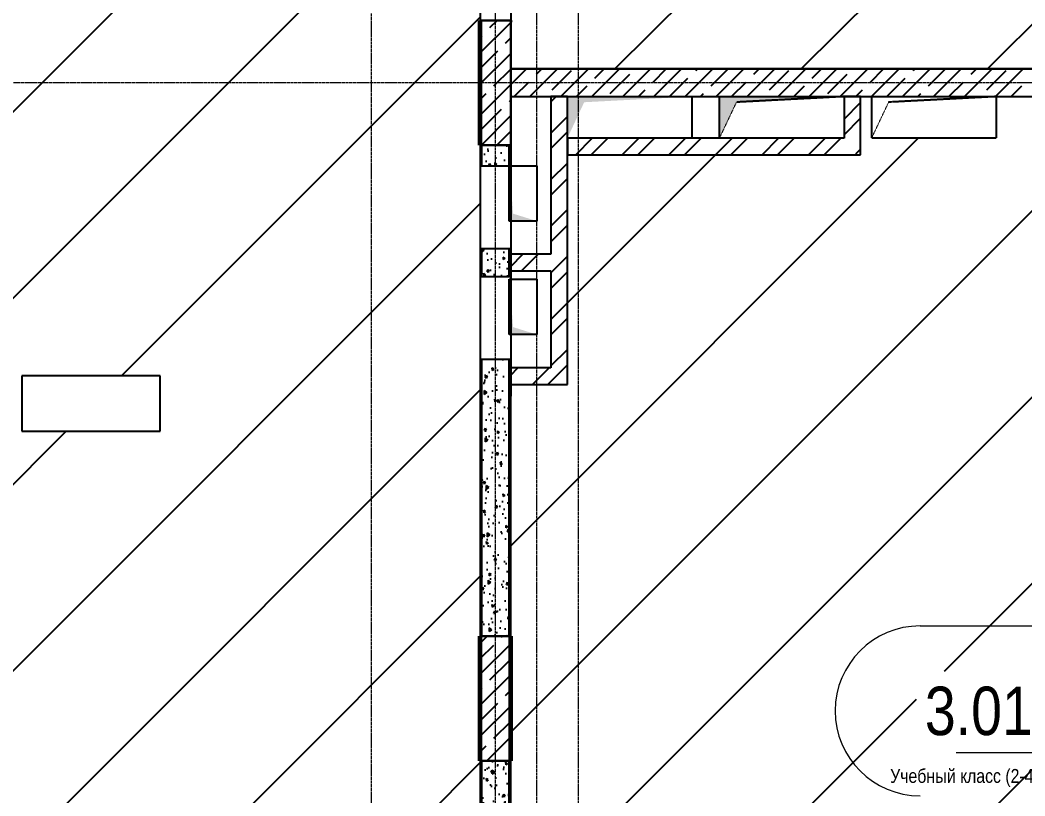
# Model space of a CAD drawing. Header units: millimetres. Extents: x 538266 to 1167394, y 114608 to 637157.
# Drawn here: x 1055296 to 1062561, y 543815 to 549421 of the extents above; entities that cross this region are included whole.
import ezdxf
from ezdxf.enums import TextEntityAlignment as Align

# ---------------------------------------------------------------- set-up
doc = ezdxf.new("R2010")
doc.units = ezdxf.units.MM
for name, pattern in [('CENTER2', [28.575000000000003, 19.05, -3.175, 3.175, -3.175]), ('HIDDEN', [9.524999999999999, 6.35, -3.175]), ('HIDDEN2', [4.762499999999999, 3.175, -1.5875])]:
    doc.linetypes.add(name, pattern=pattern)
doc.layers.get('Defpoints').update_dxf_attribs({"color": 140})
for name, color, linetype, lineweight in [('0) шт стен 3 эт', 150, 'Continuous', 60), ('АР_Area', 5, 'Continuous', 5), ('АР_Колонны', 70, 'Continuous', 30), ('АР_Стены ЖБ', 7, 'Continuous', 35), ('АР_Стены кирпич', 32, 'Continuous', 20), ('АР_Стены ПЕНОблок', 52, 'Continuous', 20), ('АР_Тонкая', 254, 'Continuous', 5), ('АР_Штриховка', 8, 'Continuous', 0)]:
    doc.layers.add(name, color=color, linetype=linetype, lineweight=lineweight)
doc.layers.add('РД_Оси_100', color=7, linetype='Continuous', lineweight=0, true_color=0x525252)
doc.layers.add('РД_Проем', color=230, linetype='Continuous', lineweight=0, plot=False)
doc.layers.add('РД_проем_инж перемыч_подсчет', color=50, linetype='Continuous', plot=False)
doc.layers.add('ФВ-5', color=7, linetype='Continuous')
doc.styles.add('style1', font='ARIALN.TTF')
pattern_1 = [(44.99999999999996, (480135.3970820027, 374055.4927069986), (-168.3798022700466, 168.3798022700467), []), (44.99999999999996, (480247.6503320027, 374055.4927069987), (-168.3798022700466, 168.3798022700467), [])]
pattern_2 = [(45, (0, 0), (-673.5192090801866, 673.5192090801866), [])]

# ---------------------------------------------------------------- blocks, each defined once
blk = doc.blocks.new('СОШ_2200_АР_ОСИ_М100_28.05.24')
at = {"layer": 'РД_Оси_100', "color": 251, "linetype": 'CENTER2', "true_color": 0x636466}
blk.add_line((29555, 52199.99999999916), (-5954.957631682453, 52199.99999999916), dxfattribs=at)
for points in [[(11400, 139938.6787630788), (11400, -6155.000000000873)], [(12000.11961811599, -6155.00000000088), (12300, -5755.00000000088), (12300, 139538.6787630788), (12000.00000000018, 139938.6790922941)], [(12600, -6155.000000000884), (12600, 139938.6787630788)], [(13200, -6155.00000000088), (12900, -5755.00000000088), (12900, 139538.6787630788), (13220.16727063463, 139939.3570661079)]]:
    blk.add_lwpolyline(points, dxfattribs=at)
blk = doc.blocks.new('MOK-МаркаПом_овал_ареал')
for p, q in [((-5.364679016108674, 6.137553953313943), (5.88761482150744, 6.137553953313943)), ((-2.749999999517968, -3), (2.75000000048567, -3))]:
    blk.add_line(p, q)
for centre, radius, start, end in [((-5.364679016108674, -6.086719615673478e-05), 6.137614820513821, 90, 270), ((5.88761482150744, -6.086719615673478e-05), 6.137614820513821, 270, 90.00000000000001), ((-7.410550622946615, -6.086719615673478e-05), 7.160550623936513, 0, 0.0009527073692559174)]:
    blk.add_arc(centre, radius, start, end)
at = {"color": 0, "style": 'style1'}
blk.add_attdef('АР-ПОМЕЩЕНИЕ:НОМЕР', text='', height=3, dxfattribs=at).set_placement((0.2614679030045388, -6.086747898456159e-05), align=Align.MIDDLE)
at = {"layer": 'Defpoints', "color": 2, "style": 'style1'}
blk.add_attdef('АР-ПОМЕЩЕНИЕ:НАИМЕНОВАНИЕ', text='', height=1, dxfattribs=at).set_placement((-0.09415286224611918, -4.813929944538444), align=Align.MIDDLE)
blk = doc.blocks.new('3_этаж1')
at = {"layer": 'АР_Штриховка', "linetype": 'Continuous', "lineweight": 25, "true_color": 0x000000}
h = blk.add_hatch(dxfattribs=at)
h.set_pattern_fill('AR-CONC', color=18, angle=45, style=0)
h.set_pattern_definition([(94.9999999999999, (480135.3970820028, 374055.4927069985), (140.0946503457718, 117.5533794048302), [19.05, -209.55]), (40, (480135.3970820028, 374055.4927069985), (-160.0184531424415, 110.1767285788194), [15.23999999999998, -167.6405841699997]), (145.4514447, (480147.0715991615, 374065.2887900432), (-19.92379762965979, 227.7301021368535), [16.1900088, -178.0902446]), (91.1841999999999, (480099.4760575185, 374091.4137314828), (221.4102432304705, 161.9534128742705), [28.57499999999999, -314.3249999999998]), (141.63555761, (480117.9268776027, 374104.9098543512), (-7.086617476218565, 342.8267636152945), [24.28502313999999, -267.1356081599998]), (36.18415117000003, (480099.4760575185, 374091.4137314828), (-7.086617458072157, 342.8267636162032), [22.85996706999999, -251.4597319199999]), (65.99999999999997, (480126.4168258817, 374100.3939876038), (179.5199793093499, 34.89514907439818), [19.05, -209.55]), (11.00000000000003, (480126.4168258817, 374100.3939876038), (-86.53992652234554, 173.9411931937545), [15.24, -167.64]), (116.451445, (480141.3768241896, 374103.3019166532), (92.98005187572974, 208.8363427013335), [16.1900088, -178.0899376]), (82.50000000000001, (480135.3970820028, 374055.4927069985), (-57.6054690678104, 61.97341367358699), [0, -165.6079999999998, 0, -170.1799999999998, 0, -168.2749999999998]), (52.49999999999999, (480135.3970820028, 374055.4927069985), (-23.58972731942485, 118.0870002746923), [0, -97.02799999999999, 0, -161.798, 0, -64.135]), (12.49999999999997, (480095.3451397029, 374015.4407646985), (99.92786303251577, 91.82619558271358), [0, -63.49999999999999, 0, -198.12, 0, -262.8899999999999]), (2.499999999999993, (480077.3846274607, 373997.4802524564), (86.76390441821675, 122.7223928811142), [0, -82.55, 0, -131.572, 0, -186.69])])
h.paths.add_polyline_path([(696583.5739671917, 549417.7432734792), (696783.5739671917, 549417.7432734792), (696783.5739671917, 549418.7432734792), (696583.5739671917, 549418.7432734792)], flags=0)
h.paths.add_polyline_path([(696583.5739671919, 550518.7432734792), (696783.5739671919, 550518.7432734792), (696783.5739671919, 550638.7431916927), (696583.5739671919, 550638.7431916927)], flags=0)
h.paths.add_polyline_path([(696583.5739671919, 550638.7431916927), (696783.5739671919, 550638.7431916927), (696783.5739671919, 550918.743273479), (696583.5739671919, 550918.7432734792)], flags=0)
h.paths.add_polyline_path([(696583.573967192, 552018.7432734792), (696783.573967192, 552018.743273479), (696783.573967192, 552298.7431916919), (696583.573967192, 552298.7431916919)], flags=0)
h.paths.add_polyline_path([(696583.573967192, 552298.7431916919), (696783.573967192, 552298.7431916919), (696783.573967192, 552538.7431916919), (696583.573967192, 552538.7431916919)], flags=0)
h.paths.add_polyline_path([(696583.573967192, 552538.7431916919), (696783.573967192, 552538.7431916919), (696783.5739671921, 553218.7431892398), (696583.5739671921, 553218.7431892399)], flags=0)
h.paths.add_polyline_path([(696583.5739671921, 554318.7431892399), (696783.5739671921, 554318.7431892398), (696783.5739671921, 554319.7431892406), (696583.5739671921, 554319.7431892406)], flags=0)
h = blk.add_hatch(dxfattribs=at)
h.set_pattern_fill('ANSI32', color=18, scale=25, angle=-360, style=0)
h.set_pattern_definition([(44.99999999999996, (480135.3970820028, 374055.4927069984), (-168.3798022700467, 168.3798022700466), []), (44.99999999999996, (480247.6503320029, 374055.4927069984), (-168.3798022700467, 168.3798022700466), [])])
h.paths.add_polyline_path([(697203.5739671909, 548868.7432734793), (697083.5739671909, 548868.7432734793), (697083.5739671909, 547728.7432544179), (697113.5739678622, 547688.7432537468), (697203.5739671909, 547728.7432544179)], flags=0)
h.paths.add_polyline_path([(697203.5739671909, 547728.7432544179), (697113.5739678622, 547688.7432537468), (697083.5739671909, 547608.7432544179), (697083.5739671909, 546908.7432175879), (697203.5739671909, 546788.7432256427)], flags=0)
h = blk.add_hatch(dxfattribs=at)
h.set_pattern_fill('ANSI32', color=18, scale=25, angle=-360, style=0)
h.set_pattern_definition([(44.99999999999999, (480135.3970820028, 374055.4927069985), (-168.3798022700466, 168.3798022700466), []), (44.99999999999999, (480247.6503320028, 374055.4927069985), (-168.3798022700466, 168.3798022700466), [])])
h.paths.add_polyline_path([(699323.5739671909, 548868.7431916927), (699203.5739671909, 548868.7431916927), (699203.5739671909, 548568.7431916927), (699323.5739671909, 548448.7431916932)], flags=0)
h = blk.add_hatch(dxfattribs=at)
h.set_pattern_fill('ANSI32', color=18, scale=25, angle=-360, style=0)
h.set_pattern_definition([(44.99999999999996, (480135.3970820028, 374055.4927069985), (-168.3798022700466, 168.3798022700466), []), (44.99999999999996, (480247.6503320028, 374055.4927069985), (-168.3798022700466, 168.3798022700466), [])])
h.paths.add_polyline_path([(699323.5739671909, 548448.7431916932), (699203.5739671909, 548568.7431916927), (697203.5739671909, 548568.7431916838), (697203.5739671914, 548448.7431916838)], flags=0)
h = blk.add_hatch(dxfattribs=at)
h.set_pattern_fill('AR-CONC', color=18, angle=45.00000000000001, style=0)
h.set_pattern_definition([(94.99999999999991, (480135.3970820028, 374055.4927069984), (140.0946503457718, 117.5533794048303), [19.05, -209.55]), (40.00000000000001, (480135.3970820028, 374055.4927069984), (-160.0184531424416, 110.1767285788194), [15.24, -167.64058417]), (145.4514447, (480147.0715991615, 374065.2887900431), (-19.92379762965986, 227.7301021368536), [16.1900088, -178.0902446]), (91.1841999999999, (480099.4760575185, 374091.4137314826), (221.4102432304705, 161.9534128742706), [28.57499999999999, -314.3249999999998]), (141.63555761, (480117.9268776027, 374104.9098543511), (-7.086617476218684, 342.8267636152945), [24.28502314000001, -267.1356081600001]), (36.18415117000004, (480099.4760575185, 374091.4137314826), (-7.086617458072247, 342.8267636162033), [22.85996707, -251.4597319200001]), (66.00000000000001, (480126.4168258817, 374100.3939876037), (179.51997930935, 34.89514907439824), [19.05, -209.55]), (11.00000000000003, (480126.4168258817, 374100.3939876037), (-86.53992652234561, 173.9411931937545), [15.24, -167.6399999999999]), (116.451445, (480141.3768241896, 374103.3019166531), (92.98005187572969, 208.8363427013336), [16.1900088, -178.0899376]), (82.50000000000001, (480135.3970820028, 374055.4927069984), (-57.60546906781044, 61.97341367358698), [0, -165.6079999999998, 0, -170.1799999999998, 0, -168.2749999999998]), (52.49999999999999, (480135.3970820028, 374055.4927069984), (-23.5897273194249, 118.0870002746923), [0, -97.02800000000002, 0, -161.798, 0, -64.13500000000002]), (12.49999999999999, (480095.3451397028, 374015.4407646984), (99.92786303251579, 91.82619558271365), [0, -63.50000000000001, 0, -198.1200000000001, 0, -262.89]), (2.499999999999999, (480077.3846274607, 373997.4802524563), (86.76390441821674, 122.7223928811143), [0, -82.55000000000001, 0, -131.572, 0, -186.69])])
h.paths.add_polyline_path([(696583.5739671917, 544968.7431099061), (696783.5739671917, 544968.7431099061), (696783.5739671917, 546908.7431981224), (696583.5739671917, 546908.7431981224)], flags=0)
h.paths.add_polyline_path([(696583.5739671917, 546908.7431981224), (696783.5739671917, 546908.7431981224), (696783.5739671917, 546968.7431711211), (696583.5739671917, 546968.7431711211)], flags=0)
h.paths.add_polyline_path([(696583.5739671917, 547568.7431711211), (696783.5739671917, 547568.7431711211), (696783.5739671917, 547728.7432349523), (696583.5739671917, 547728.7432349523)], flags=0)
h.paths.add_polyline_path([(696583.5739671917, 547728.7432349523), (696783.5739671917, 547728.7432349523), (696783.5739671917, 547768.7432734795), (696583.5739671917, 547768.7432734795)], flags=0)
h.paths.add_polyline_path([(696583.5739671917, 548368.7432753335), (696783.5739671917, 548368.7432753335), (696783.5739671917, 548518.7432734795), (696583.5739671917, 548518.7432734795)], flags=0)
h = blk.add_hatch(dxfattribs=at)
h.set_pattern_fill('ANSI32', color=18, scale=25, angle=-360.0000000000001, style=0)
h.set_pattern_definition(pattern_1)
h.paths.add_polyline_path([(697083.5739752457, 547608.7432544179), (697113.5739678623, 547688.7432537468), (697083.573967191, 547728.7432544179), (696793.5739671917, 547728.7432349523), (696793.5739752464, 547608.7432349523)], flags=0)
h = blk.add_hatch(dxfattribs=at)
h.set_pattern_fill('ANSI32', color=18, scale=25, angle=-360.0000000000001, style=0)
h.set_pattern_definition(pattern_1)
h.paths.add_polyline_path([(697203.573967191, 546788.7432256427), (697083.573967191, 546908.7432175879), (696793.5739671917, 546908.7431981224), (696793.5739752464, 546788.7431981224)], flags=0)
h = blk.add_hatch(dxfattribs=at)
h.set_pattern_fill('AR-CONC', color=18, angle=44.99999999999997, style=0)
h.set_pattern_definition([(94.99999999999986, (480135.3970820028, 374055.4927069985), (140.0946503457718, 117.5533794048301), [19.04999999999999, -209.55]), (39.99999999999995, (480135.3970820028, 374055.4927069985), (-160.0184531424415, 110.1767285788195), [15.24, -167.64058417]), (145.4514447, (480147.0715991615, 374065.2887900433), (-19.92379762965972, 227.7301021368535), [16.19000879999999, -178.0902445999999]), (91.18419999999986, (480099.4760575185, 374091.4137314828), (221.4102432304705, 161.9534128742704), [28.575, -314.3249999999999]), (141.6355576099999, (480117.9268776027, 374104.9098543513), (-7.086617476218431, 342.8267636152945), [24.28502314, -267.13560816]), (36.18415117000002, (480099.4760575185, 374091.4137314828), (-7.086617458072022, 342.8267636162032), [22.85996707, -251.45973192]), (65.99999999999996, (480126.4168258817, 374100.3939876039), (179.51997930935, 34.89514907439811), [19.05, -209.55]), (11.00000000000003, (480126.4168258817, 374100.3939876039), (-86.53992652234548, 173.9411931937545), [15.23999999999999, -167.6399999999998]), (116.4514449999999, (480141.3768241896, 374103.3019166532), (92.98005187572981, 208.8363427013335), [16.19000879999998, -178.0899375999998]), (82.49999999999994, (480135.3970820028, 374055.4927069985), (-57.60546906781038, 61.973413673587), [0, -165.608, 0, -170.18, 0, -168.275]), (52.49999999999998, (480135.3970820028, 374055.4927069985), (-23.58972731942482, 118.0870002746923), [0, -97.02799999999999, 0, -161.798, 0, -64.135]), (12.49999999999997, (480095.3451397028, 374015.4407646985), (99.9278630325158, 91.82619558271354), [0, -63.49999999999999, 0, -198.12, 0, -262.8899999999999]), (2.499999999999936, (480077.3846274607, 373997.4802524564), (86.76390441821678, 122.7223928811142), [0, -82.55, 0, -131.572, 0, -186.69])])
h.paths.add_polyline_path([(696583.5739671917, 540268.743273479), (696783.5739671917, 540268.743273479), (696783.5739671917, 540568.7432734789), (696583.5739671917, 540568.7432734789)], flags=0)
h.paths.add_polyline_path([(696583.5739671917, 543468.7432734789), (696783.5739671917, 543468.7432734789), (696783.5739671917, 544068.7431099059), (696583.5739671917, 544068.7431099059)], flags=0)
at = {"color": 18, "linetype": 'Continuous', "lineweight": 25, "true_color": 0x000000}
for p, q in [((697203.573967191, 548568.7431916927), (697203.573967191, 548868.7431916927)), ((697203.573967191, 548868.7431916927), (698103.573967191, 548868.7431916927)), ((697203.5739671909, 548568.7431916927), (697203.5739671909, 548868.7431916927)), ((697203.5739671909, 548868.7431916927), (698103.5739671909, 548868.7431916927)), ((698103.573967191, 548868.7431916927), (698103.573967191, 548568.7431916927)), ((698103.5739671909, 548868.7431916927), (698103.5739671909, 548568.7431916927)), ((698303.573967191, 548568.7431916927), (698303.573967191, 548868.7431916927)), ((698303.573967191, 548868.7431916927), (699203.573967191, 548868.7431916927)), ((698303.5739671909, 548568.7431916927), (698303.5739671909, 548868.7431916927)), ((698303.5739671909, 548868.7431916927), (699203.5739671909, 548868.7431916927)), ((699203.573967191, 548868.7431916927), (699203.573967191, 548568.7431916927)), ((699203.5739671909, 548868.7431916927), (699203.5739671909, 548568.7431916927)), ((698103.573967191, 548568.7431916927), (697203.573967191, 548568.7431916927)), ((698103.5739671909, 548568.7431916927), (697203.5739671909, 548568.7431916927)), ((699203.573967191, 548568.7431916927), (698303.573967191, 548568.7431916927)), ((699203.5739671909, 548568.7431916927), (698303.5739671909, 548568.7431916927)), ((696783.573967191, 547968.7428474516), (696783.573967191, 548368.7428474516)), ((696783.573967191, 548368.7428474516), (696983.573967191, 548368.7428474516)), ((696783.5739671909, 547968.7428474516), (696783.5739671909, 548368.7428474516)), ((696783.5739671909, 548368.7428474516), (696983.5739671909, 548368.7428474516)), ((696983.573967191, 548368.7428474516), (696983.573967191, 547968.7428474516)), ((696983.5739671909, 548368.7428474516), (696983.5739671909, 547968.7428474516)), ((696983.573967191, 547968.7428474516), (696783.573967191, 547968.7428474516)), ((696983.5739671909, 547968.7428474516), (696783.5739671909, 547968.7428474516)), ((696783.5739671919, 547148.7428474514), (696783.5739671919, 547548.7428474514)), ((696783.5739671919, 547548.7428474514), (696983.5739671919, 547548.7428474514)), ((696783.5739671917, 547148.7428474514), (696783.5739671917, 547548.7428474514)), ((696783.5739671917, 547548.7428474514), (696983.5739671917, 547548.7428474514)), ((696983.5739671919, 547548.7428474514), (696983.5739671919, 547148.7428474514)), ((696983.5739671917, 547548.7428474514), (696983.5739671917, 547148.7428474514)), ((696983.5739671919, 547148.7428474514), (696783.5739671919, 547148.7428474514)), ((696983.5739671917, 547148.7428474514), (696783.5739671917, 547148.7428474514))]:
    blk.add_line(p, q, dxfattribs=at)
at = {"color": 18, "linetype": 'HIDDEN', "lineweight": 25, "ltscale": 0.07, "true_color": 0x000000}
for p, q in [((698303.573967191, 548868.7431916927), (699203.573967191, 548868.7431916927)), ((698303.573967191, 548568.7431916927), (698303.573967191, 548868.7431916927)), ((698303.5739671909, 548868.7431916927), (699203.5739671909, 548868.7431916927)), ((698303.5739671909, 548568.7431916927), (698303.5739671909, 548868.7431916927)), ((699203.573967191, 548868.7431916927), (698426.4932844994, 548828.3486209924)), ((699203.5739671909, 548868.7431916927), (698426.4932844993, 548828.3486209924)), ((699203.573967191, 548868.7431916927), (699203.573967191, 548568.7431916927)), ((699203.5739671909, 548868.7431916927), (699203.5739671909, 548568.7431916927)), ((699403.573967191, 548868.7431916927), (700303.573967191, 548868.7431916927)), ((699403.573967191, 548568.7431916927), (699403.573967191, 548868.7431916927)), ((699403.5739671909, 548868.7431916927), (700303.5739671909, 548868.7431916927)), ((699403.5739671909, 548568.7431916927), (699403.5739671909, 548868.7431916927)), ((700303.573967191, 548868.7431916927), (699526.4932844994, 548828.3486209924)), ((700303.5739671909, 548868.7431916927), (699526.4932844993, 548828.3486209924)), ((700303.573967191, 548868.7431916927), (700303.573967191, 548568.7431916927)), ((700303.5739671909, 548868.7431916927), (700303.5739671909, 548568.7431916927)), ((698426.4932844994, 548828.3486209924), (698303.573967191, 548568.7431916927)), ((698426.4932844993, 548828.3486209924), (698303.5739671909, 548568.7431916927)), ((699526.4932844994, 548828.3486209924), (699403.573967191, 548568.7431916927)), ((699526.4932844993, 548828.3486209924), (699403.5739671909, 548568.7431916927)), ((699203.573967191, 548568.7431916927), (698303.573967191, 548568.7431916927)), ((699203.5739671909, 548568.7431916927), (698303.5739671909, 548568.7431916927)), ((700303.573967191, 548568.7431916927), (699403.573967191, 548568.7431916927)), ((700303.5739671909, 548568.7431916927), (699403.5739671909, 548568.7431916927))]:
    blk.add_line(p, q, dxfattribs=at)
at = {"color": 18, "lineweight": 25, "true_color": 0x000000}
for p, q in [((694259.7005591043, 546849.470703026), (693259.7005591043, 546849.470703026)), ((693259.7005591043, 546849.470703026), (693259.7005591043, 546449.470703026)), ((694259.7005591043, 546449.470703026), (694259.7005591043, 546849.470703026)), ((693259.7005591043, 546449.470703026), (694259.7005591043, 546449.470703026))]:
    blk.add_line(p, q, dxfattribs=at)
at = {"color": 18, "linetype": 'Continuous', "lineweight": 25, "true_color": 0x000000}
for points in [[(697203.573967191, 548568.7431916927), (697203.573967191, 548868.7431916927), (697324.757679292, 548827.7700859233), (698103.573967191, 548868.7431916927)], [(697203.5739671909, 548568.7431916927), (697203.5739671909, 548868.7431916927), (697324.7576792919, 548827.7700859233), (698103.5739671909, 548868.7431916927)], [(698303.573967191, 548568.7431916927), (698303.573967191, 548868.7431916927), (698424.757679292, 548827.7700859233), (699203.573967191, 548868.7431916927)], [(698303.5739671909, 548568.7431916927), (698303.5739671909, 548868.7431916927), (698424.7576792919, 548827.7700859233), (699203.5739671909, 548868.7431916927)], [(696983.573967191, 547968.7428474516), (696783.573967191, 547968.7428474516), (696810.8893710374, 548022.602275052), (696783.573967191, 548368.7428474516)], [(696983.5739671909, 547968.7428474516), (696783.5739671909, 547968.7428474516), (696810.8893710373, 548022.602275052), (696783.5739671909, 548368.7428474516)], [(696983.5739671919, 547148.7428474514), (696783.5739671919, 547148.7428474514), (696810.8893710381, 547202.6022750518), (696783.5739671919, 547548.7428474514)], [(696983.5739671917, 547148.7428474514), (696783.5739671917, 547148.7428474514), (696810.8893710381, 547202.6022750518), (696783.5739671917, 547548.7428474514)]]:
    blk.add_solid(points, dxfattribs=at)
at = {"layer": 'АР_Колонны', "color": 18, "linetype": 'HIDDEN2', "lineweight": 25, "true_color": 0x000000}
for p, q in [((696573.5739671917, 549418.7432734792), (696793.5739671917, 549418.7432734792)), ((696573.5739671917, 548518.7432734789), (696573.5739671917, 549418.7432734792)), ((696793.5739671917, 549418.7432734792), (696793.5739671917, 548518.7432734789)), ((696793.5739671917, 548518.7432734789), (696573.5739671917, 548518.7432734789)), ((696573.5739671917, 544968.7431099061), (696793.5739671917, 544968.7431099061)), ((696573.5739671917, 544068.7431099059), (696573.5739671917, 544968.7431099061)), ((696793.5739671917, 544968.7431099061), (696793.5739671917, 544068.7431099059)), ((696793.5739671917, 544068.7431099059), (696573.5739671917, 544068.7431099059))]:
    blk.add_line(p, q, dxfattribs=at)
at = {"layer": 'АР_Колонны', "color": 18, "linetype": 'Continuous', "lineweight": 25, "true_color": 0x000000}
for p, q in [((696793.5739671917, 549418.7432734792), (696573.5739671917, 549418.7432734792)), ((696573.5739671917, 549418.7432734792), (696573.5739671917, 548518.7432734789)), ((696793.5739671917, 549418.7432734792), (696573.5739671917, 549418.7432734792)), ((696573.5739671917, 549418.7432734792), (696573.5739671917, 548518.7432734789)), ((696793.5739671917, 548518.7432734789), (696793.5739671917, 549418.7432734792)), ((696793.5739671917, 548518.7432734789), (696793.5739671917, 549418.7432734792)), ((696573.5739671917, 548518.7432734789), (696793.5739671917, 548518.7432734789)), ((696573.5739671917, 548518.7432734789), (696793.5739671917, 548518.7432734789)), ((696793.5739671917, 544968.7431099061), (696573.5739671917, 544968.7431099061)), ((696573.5739671917, 544968.7431099061), (696573.5739671917, 544068.7431099059)), ((696793.5739671917, 544968.7431099061), (696573.5739671917, 544968.7431099061)), ((696573.5739671917, 544968.7431099061), (696573.5739671917, 544068.7431099059)), ((696793.5739671917, 544068.7431099059), (696793.5739671917, 544968.7431099061)), ((696793.5739671917, 544068.7431099059), (696793.5739671917, 544968.7431099061)), ((696573.5739671917, 544068.7431099059), (696793.5739671917, 544068.7431099059)), ((696573.5739671917, 544068.7431099059), (696793.5739671917, 544068.7431099059))]:
    blk.add_line(p, q, dxfattribs=at)
at = {"layer": 'АР_Стены ЖБ', "color": 18, "linetype": 'Continuous', "lineweight": 25, "true_color": 0x000000}
for p, q in [((696793.5739671917, 549418.7432734792), (696573.5739671917, 549418.7432734792)), ((696573.5739671917, 549418.7432734792), (696573.5739671917, 548518.7432734789)), ((696793.5739671917, 548518.7432734789), (696793.5739671917, 549418.7432734792)), ((696793.5739671917, 549068.7434315603), (696793.5739608544, 548868.7434315603)), ((704363.5740644287, 549068.7431916927), (696793.5739671917, 549068.7434315603)), ((696793.5739608544, 548868.7434315603), (704363.5740580914, 548868.7431916927)), ((696573.5739671917, 548518.7432734789), (696793.5739671917, 548518.7432734789)), ((696793.5739671917, 544968.7431099061), (696573.5739671917, 544968.7431099061)), ((696573.5739671917, 544968.7431099061), (696573.5739671917, 544068.7431099059)), ((696793.5739671917, 544068.7431099059), (696793.5739671917, 544968.7431099061)), ((696573.5739671917, 544068.7431099059), (696793.5739671917, 544068.7431099059))]:
    blk.add_line(p, q, dxfattribs=at)
at = {"layer": 'АР_Стены кирпич', "color": 18, "linetype": 'Continuous', "lineweight": 25, "true_color": 0x000000}
for p, q in [((697203.5739671909, 548868.7432734793), (697083.5739671909, 548868.7432734793)), ((697083.5739671909, 548868.7432734793), (697083.5739671909, 547728.7432544179)), ((697203.5739671909, 547728.7432544179), (697203.5739671909, 548868.7432734793)), ((699323.5739671909, 548868.7431916927), (699203.5739671909, 548868.7431916927)), ((699203.5739671909, 548868.7431916927), (699203.5739671909, 548568.7431916927)), ((699323.5739671909, 548448.7431916932), (699323.5739671909, 548868.7431916927)), ((699203.5739671909, 548568.7431916927), (697203.5739671909, 548568.7431916839)), ((697203.5739671909, 548568.7431916839), (697203.5739671914, 548448.7431916839)), ((697203.5739671914, 548448.7431916839), (699323.5739671909, 548448.7431916933)), ((697083.573967191, 547728.7432544179), (696793.5739671917, 547728.7432349523)), ((696793.5739671917, 547728.7432349523), (696793.5739752464, 547608.7432349523)), ((697203.5739671909, 546788.7432256427), (697203.5739671909, 547728.7432544179)), ((696793.5739752464, 547608.7432349523), (697083.5739752457, 547608.7432544179)), ((697083.5739671909, 547608.7432544179), (697083.5739671909, 546908.7432175879)), ((697083.573967191, 546908.7432175879), (696793.5739671917, 546908.7431981224)), ((696793.5739671917, 546908.7431981224), (696793.5739752464, 546788.7431981224)), ((696793.5739752464, 546788.7431981224), (697203.573967191, 546788.7432256427))]:
    blk.add_line(p, q, dxfattribs=at)
at = {"layer": 'АР_Стены ПЕНОблок', "color": 18, "linetype": 'Continuous', "lineweight": 25, "true_color": 0x000000}
for p, q in [((696783.5739671917, 549418.7432734792), (696583.5739671917, 549418.7432734792)), ((696583.5739671917, 549418.7432734792), (696583.5739671917, 549417.7432734792)), ((696583.5739671917, 549417.7432734792), (696783.5739671917, 549417.7432734792)), ((696783.5739671917, 549417.7432734792), (696783.5739671917, 549418.7432734792)), ((696803.5739671917, 549414.2368704524), (696803.5739671917, 549413.2368704524)), ((696783.5739671917, 548518.7432734795), (696583.5739671917, 548518.7432734795)), ((696583.5739671917, 548518.7432734795), (696583.5739671917, 548368.7432753335)), ((696783.5739671917, 548368.7432753335), (696783.5739671917, 548518.7432734795)), ((696583.5739671917, 548368.7432753335), (696783.5739671917, 548368.7432753335)), ((696783.5739671917, 547768.7432734795), (696583.5739671917, 547768.7432734795)), ((696583.5739671917, 547768.7432734795), (696583.5739671917, 547728.7432349523)), ((696783.5739671917, 547728.7432349523), (696783.5739671917, 547768.7432734795)), ((696583.5739671917, 547728.7432349523), (696583.5739671917, 547568.7431711211)), ((696783.5739671917, 547568.7431711211), (696783.5739671917, 547728.7432349523)), ((696583.5739671917, 547568.7431711211), (696783.5739671917, 547568.7431711211)), ((696783.5739671917, 546968.7431711211), (696583.5739671917, 546968.7431711211)), ((696583.5739671917, 546968.7431711211), (696583.5739671917, 546908.7431981224)), ((696783.5739671917, 546908.7431981224), (696783.5739671917, 546968.7431711211)), ((696583.5739671917, 546908.7431981224), (696583.5739671917, 544968.7431099061)), ((696783.5739671917, 544968.7431099061), (696783.5739671917, 546908.7431981224)), ((696583.5739671917, 544968.7431099061), (696783.5739671917, 544968.7431099061)), ((696783.5739671917, 544068.7431099059), (696583.5739671917, 544068.743109906)), ((696583.5739671917, 544068.743109906), (696583.5739671917, 543468.7432734789)), ((696783.5739671917, 543468.7432734789), (696783.5739671917, 544068.7431099059))]:
    blk.add_line(p, q, dxfattribs=at)
at = {"layer": 'АР_Тонкая', "color": 18, "linetype": 'Continuous', "lineweight": 25, "true_color": 0x000000}
for p, q in [((696583.5739671917, 549418.7432734792), (696573.5739671917, 549418.7432734792)), ((696573.5739671917, 549418.7432734792), (696573.5739671917, 549417.7432734792)), ((696573.5739671917, 549417.7432734792), (696583.5739671917, 549417.7432734792)), ((696583.5739671917, 549417.7432734792), (696583.5739671917, 549418.7432734792)), ((696793.5739671917, 549418.7432734792), (696783.5739671917, 549418.7432734792)), ((696783.5739671917, 549418.7432734792), (696783.5739671917, 549417.7432734792)), ((696783.5739671917, 549417.7432734792), (696793.5739671917, 549417.7432734792)), ((696793.5739671917, 549417.7432734792), (696793.5739671917, 549418.7432734792)), ((696803.5739671917, 549414.2368704524), (696793.5739671917, 549414.2368704524)), ((696793.5739671917, 549414.2368704524), (696793.5739671917, 549413.2368704524)), ((696793.5739671917, 549413.2368704524), (696803.5739671917, 549413.2368704524)), ((696803.5739671917, 549413.2368704524), (696803.5739671917, 549414.2368704524)), ((696583.5739671917, 548518.7432734795), (696573.5739671917, 548518.7432734795)), ((696573.5739671917, 548518.7432734795), (696573.5739671917, 548368.7432753335)), ((696583.5739671917, 548368.7432753335), (696583.5739671917, 548518.7432734795)), ((696793.5739671917, 548518.7432734795), (696783.5739671917, 548518.7432734795)), ((696783.5739671917, 548518.7432734795), (696783.5739671917, 548368.7432753335)), ((696793.5739671917, 548368.7432753335), (696793.5739671917, 548518.7432734795)), ((696573.5739671917, 548368.7432753335), (696583.5739671917, 548368.7432753335)), ((696783.5739671917, 548368.7432753335), (696793.5739671917, 548368.7432753335)), ((696583.5739671917, 547768.7432734795), (696573.5739671917, 547768.7432734795)), ((696573.5739671917, 547768.7432734795), (696573.5739671917, 547728.7432349523)), ((696583.5739671917, 547728.7432349523), (696583.5739671917, 547768.7432734795)), ((696793.5739671917, 547768.7432734795), (696783.5739671917, 547768.7432734795)), ((696783.5739671917, 547768.7432734795), (696783.5739671917, 547728.7432349523)), ((696793.5739671917, 547728.7432349523), (696793.5739671917, 547768.7432734795)), ((696573.5739671917, 547728.7432349523), (696573.5739671917, 547568.7431711211)), ((696583.5739671917, 547568.7431711211), (696583.5739671917, 547728.7432349523)), ((696783.5739671917, 547728.7432349523), (696783.5739671917, 547568.7431711211)), ((696793.5739752464, 547608.7432349523), (696793.5739671917, 547728.7432349523)), ((696573.5739671917, 547568.7431711211), (696583.5739671917, 547568.7431711211)), ((696783.5739671917, 547568.7431711211), (696793.5739671917, 547568.7431711211)), ((696793.5739671917, 547568.7431711211), (696793.5739752464, 547608.7432349523)), ((696583.5739671917, 546968.7431711211), (696573.5739671917, 546968.7431711211)), ((696573.5739671917, 546968.7431711211), (696573.5739671917, 546908.7431981224)), ((696583.5739671917, 546908.7431981224), (696583.5739671917, 546968.7431711211)), ((696793.5739671917, 546968.7431711211), (696783.5739671917, 546968.7431711211)), ((696783.5739671917, 546968.7431711211), (696783.5739671917, 546908.7431981224)), ((696793.5739671917, 546908.7431981224), (696793.5739671917, 546968.7431711211)), ((696573.5739671917, 546908.7431981224), (696573.5739671917, 544968.7431099061)), ((696583.5739671917, 544968.7431099061), (696583.5739671917, 546908.7431981224)), ((696783.5739671917, 546908.7431981224), (696783.5739671917, 544968.7431099061)), ((696793.5739752464, 546788.7431981224), (696793.5739671917, 546908.7431981224)), ((696793.5739671917, 544968.7431099061), (696793.5739752464, 546788.7431981224)), ((696573.5739671917, 544968.7431099061), (696583.5739671917, 544968.7431099061)), ((696783.5739671917, 544968.7431099061), (696793.5739671917, 544968.7431099061)), ((696583.5739671917, 544068.743109906), (696573.5739671917, 544068.743109906)), ((696573.5739671917, 544068.743109906), (696573.5739671917, 543468.7432734789)), ((696583.5739671917, 543468.7432734789), (696583.5739671917, 544068.743109906)), ((696793.5739671917, 544068.7431099059), (696783.5739671917, 544068.7431099059)), ((696783.5739671917, 544068.7431099059), (696783.5739671917, 543468.7432734789)), ((696793.5739671917, 543468.7432734789), (696793.5739671917, 544068.7431099059))]:
    blk.add_line(p, q, dxfattribs=at)
at = {"layer": 'АР_Штриховка', "color": 18, "linetype": 'Continuous', "lineweight": 25, "true_color": 0x000000}
for p, q in [((696573.5739671917, 549408.997838296), (696583.3194023749, 549418.7432734792)), ((696573.5739671917, 549184.4914352692), (696793.5739671917, 549404.4914352692)), ((696643.7595493911, 549366.9301704953), (696695.5726523749, 549418.7432734792)), ((696793.5739671917, 549404.4914352692), (696803.3194023749, 549414.2368704524)), ((696573.5739671919, 549296.744588296), (696587.6329486344, 549310.8035697386)), ((696756.0127509044, 549254.676968982), (696793.5739671917, 549292.2381852693)), ((696573.5739671917, 549072.2381852693), (696699.8861501478, 549198.5503682253)), ((696573.5739671917, 548959.9850322425), (696793.5739671917, 549179.9850322426)), ((696671.8228497694, 548945.9806648202), (696793.5739671919, 549067.7317822425)), ((696793.5739636028, 548955.4786256267), (696906.8387659476, 549068.7434279714)), ((696793.5739671596, 549067.7317822102), (696794.5856164778, 549068.7434315283)), ((696931.3451681978, 548868.7434271949), (697131.3451618605, 549068.7434208576)), ((696980.5191539313, 549030.1705659551), (697019.0920123907, 549068.7434244144)), ((697155.8515641106, 548868.743420081), (697355.8515577733, 549068.7434137437)), ((697380.3579600235, 548868.7434129672), (697580.3579536863, 549068.7434066299)), ((697401.4686596064, 549002.1072655767), (697468.1048042164, 549068.7434101868)), ((697604.8643559364, 548868.7434058533), (697804.8643495991, 549068.743399516)), ((697822.4181652815, 548974.0439651984), (697917.1175960421, 549068.7433959591)), ((697829.3707518493, 548868.7433987395), (698029.370745512, 549068.7433924022)), ((698053.8771477621, 548868.7433916257), (698253.8771414248, 549068.7433852883)), ((698131.1144694432, 549058.2338663334), (698141.6239919551, 549068.7433888452)), ((698243.3676709566, 548945.9806648201), (698366.1303878679, 549068.7433817314)), ((698278.3835436751, 548868.7433845118), (698478.3835373378, 549068.7433781745)), ((698502.889939588, 548868.7433773979), (698702.8899332506, 549068.7433710606)), ((698552.0639751183, 549030.1705659551), (698590.6367837808, 549068.7433746175)), ((698727.3963355008, 548868.7433702841), (698927.3963291636, 549068.7433639468)), ((698951.9027314137, 548868.7433631703), (699151.9027250764, 549068.7433568329)), ((698973.0134807935, 549002.1072655767), (699039.6495756066, 549068.7433603898)), ((699176.4091273266, 548868.7433560564), (699376.4091209893, 549068.7433497191)), ((699393.9629864686, 548974.0439651984), (699488.6623674324, 549068.7433461621)), ((699400.9155232395, 548868.7433489426), (699600.9155169022, 549068.7433426052)), ((699625.4219191524, 548868.7433418287), (699825.4219128151, 549068.7433354914)), ((699702.6592906304, 549058.2338663334), (699713.1687633452, 549068.7433390482)), ((699814.9124921437, 548945.9806648201), (699937.6751592581, 549068.7433319344)), ((699849.9283150652, 548868.7433347149), (700049.9283087279, 549068.7433283776)), ((700074.4347109781, 548868.743327601), (700274.4347046409, 549068.7433212637)), ((700123.6087963055, 549030.1705659551), (700162.181555171, 549068.7433248207)), ((700298.941106891, 548868.7433204872), (700498.9411005537, 549068.7433141499)), ((697092.7723554446, 548917.9173644418), (697233.0888573363, 549058.2338663335)), ((697513.7218611198, 548889.8540640634), (697654.0383630116, 549030.1705659551)), ((697941.6239982924, 548868.7433951825), (698074.9878686867, 549002.1072655767)), ((698664.3171766318, 548917.9173644418), (698804.6336785235, 549058.2338663335)), ((699085.2666823069, 548889.8540640634), (699225.5831841986, 549030.1705659551)), ((699513.1687696825, 548868.7433453857), (699646.5326898737, 549002.1072655767)), ((700235.8619978188, 548917.9173644417), (700376.1784997105, 549058.2338663334)), ((696573.5739671917, 548735.4786292159), (696793.5739671917, 548955.4786292159)), ((696819.0920187279, 548868.7434307517), (696924.3925531746, 548974.0439651984)), ((697268.1048105537, 548868.7434165241), (697345.3420588498, 548945.9806648201)), ((698390.6367901182, 548868.7433809548), (698495.9373743618, 548974.0439651984)), ((698839.6495819439, 548868.7433667271), (698916.8868800368, 548945.9806648201)), ((699962.1815615083, 548868.743331158), (700067.4821955488, 548974.0439651984)), ((700411.1943533341, 548868.7433169303), (700488.431701224, 548945.9806648201)), ((696573.5739671917, 548847.7317822425), (696615.6962490128, 548889.8540640635)), ((697717.1176023795, 548868.7434022964), (697766.2915645249, 548917.9173644418)), ((698166.1303942052, 548868.7433880687), (698187.2410702, 548889.8540640634)), ((699288.6623737697, 548868.7433524994), (699337.8363857119, 548917.9173644418)), ((699737.6751655955, 548868.7433382719), (699758.785891387, 548889.8540640634)), ((696587.6329486344, 548637.2843606585), (696727.9494505262, 548777.6008625502)), ((696784.0760512828, 548833.7274633069), (696793.5739671917, 548843.2253792158)), ((696581.3450144816, 548518.7432734789), (696793.5739671917, 548730.9722261891)), ((696699.8861501478, 548525.0311591452), (696793.5739671917, 548618.7189761891)), ((696573.5739671917, 544918.8697777614), (696623.4472993364, 544968.7431099061)), ((696727.9494505262, 544960.9920110957), (696735.7005493364, 544968.7431099061)), ((696573.5739671917, 544694.3633747346), (696793.5739671917, 544914.3633747348)), ((696573.5739671919, 544806.6165277614), (696671.8228497695, 544904.8654103391)), ((696643.7595493911, 544652.2957069341), (696784.0760512828, 544792.6122088258)), ((696573.5739671917, 544469.856971708), (696793.5739671917, 544689.856971708)), ((696573.5739671917, 544582.1101247347), (696587.6329486344, 544596.1691061774)), ((696756.0127509044, 544540.0425054206), (696793.5739671917, 544577.603721708)), ((696573.5739671919, 544357.603721708), (696699.8861501478, 544483.915904664)), ((696573.5739671917, 544245.3505686813), (696793.5739671917, 544465.3505686813)), ((696671.8228497694, 544231.346201259), (696793.5739671917, 544353.0973186813)), ((696621.4729114431, 544068.7431099059), (696793.5739671917, 544240.8441656545)), ((696573.5739671917, 544133.0973186813), (696615.6962490128, 544175.2196005023)), ((696784.0760512828, 544119.0929997455), (696793.5739671919, 544128.5909156546))]:
    blk.add_line(p, q, dxfattribs=at)
at = {"layer": 'РД_Проем', "color": 18, "linetype": 'Continuous', "lineweight": 25, "true_color": 0x000000}
for p, q in [((696573.5739671919, 550518.7432734792), (696573.5739671917, 549418.7432734792)), ((696793.5739671919, 550518.7432734792), (696793.5739671917, 549418.7432734792)), ((696793.5739671919, 550514.2368704524), (696793.5739671917, 549414.2368704524)), ((696573.5739671917, 548368.7432734795), (696573.5739671917, 547768.7432734795)), ((696793.5739671917, 548368.7432734795), (696793.5739671917, 547768.7432734795)), ((696573.5739671917, 547568.7431711211), (696573.5739671917, 546968.7431711211)), ((696793.5739671917, 547568.7431711211), (696793.5739671917, 546968.7431711211))]:
    blk.add_line(p, q, dxfattribs=at)
at = {"layer": 'РД_проем_инж перемыч_подсчет', "color": 18, "linetype": 'Continuous', "lineweight": 25, "true_color": 0x000000}
for p, q in [((696573.5739671917, 548518.7432734795), (696573.5739671917, 546718.7432734795)), ((696573.5739671917, 548502.4700673464), (696573.5739671917, 546702.4700673464)), ((696793.5739671917, 548518.7432734795), (696793.5739671917, 546718.7432734795)), ((696793.5739671917, 548502.4700673464), (696793.5739671917, 546702.4700673464))]:
    blk.add_line(p, q, dxfattribs=at)

msp = doc.modelspace()

# ---------------------------------------------------------------- hatches: boundary and pattern name
at = {"layer": 'ФВ-5'}
h = msp.add_hatch(dxfattribs=at)
h.set_pattern_fill('ANSI31', color=3, scale=300, style=0)
h.set_pattern_definition(pattern_2)
h.paths.add_polyline_path([(1066413.581506033, 561768.7431916932), (1066413.581506033, 562668.7431916931), (1066423.877144054, 564148.7432734793), (1063153.581506032, 564148.7432734793), (1063153.581506032, 565043.7432734787), (1063153.581506032, 565293.7432734797), (1061153.581506032, 565293.7432734797), (1061153.581506032, 565043.7432734788), (1060378.581506032, 565043.7432734788), (1060378.581506032, 562214.4639371055), (1060378.581506032, 561553.7432335124), (1060378.581506032, 560766.1100729295), (1060378.581506032, 560713.7431361228), (1060378.581506032, 560543.7432734797), (1059458.581506028, 560543.7432734797), (1056813.95042788, 560543.7432216635), (1056013.581506018, 560543.7432256206), (1056013.581506018, 560223.7431698471), (1054343.581506032, 560223.7431698471), (1054343.581506032, 559668.7431916927), (1054343.581506032, 556768.7431916926), (1054343.581506032, 556368.7432734784), (1054343.581506032, 555468.7431916926), (1054343.581506032, 551968.7431099064), (1054343.581506032, 550768.7431099064), (1054343.601967726, 550768.1855130743), (1054343.601967726, 550768.7431099064), (1054343.581506032, 550768.7431099064), (1054343.581506032, 550468.7431916918), (1054343.601967726, 547595.677846607), (1054353.601967726, 547595.677846607), (1054353.601967726, 547068.743191693), (1054343.581506032, 547068.743191693), (1054343.581506032, 546168.7431916927), (1054343.581506032, 542668.7431916929), (1054343.581506032, 541468.7431916929), (1054343.581506032, 541168.7432734782), (1054343.581506032, 538268.7432734782), (1054343.581506032, 537768.743273479), (1054343.581506032, 536868.7432734787), (1054343.581506032, 536288.7431916926), (1054863.581506032, 536288.7431916926), (1054863.581506032, 535875.4154683802), (1055283.256152254, 535875.4154683802), (1055283.256152254, 535658.7431916926), (1055403.581705617, 535658.7431916926), (1057250.345113081, 535658.7431916926), (1057250.345113081, 535458.7431916926), (1057813.581605825, 535458.7431916926), (1058053.585749356, 535458.7431916926), (1058053.585750288, 535459.1119370464), (1058173.585750288, 535459.1116335833), (1058223.581506033, 535458.7431916926), (1058623.581506032, 535458.7431916926), (1058623.581506032, 535658.7431916926), (1058223.581506032, 535658.7431916926), (1058103.581506032, 535658.7431916926), (1058103.581506032, 536288.7431916926), (1058103.581506032, 537538.743169847), (1058623.581506032, 537538.743169847), (1058623.581506032, 539068.7432734784), (1058623.581506032, 540268.743273479), (1058623.581506032, 540568.7432734789), (1058623.581506032, 543468.7432734789), (1058623.581506032, 544068.743109906), (1058623.581506032, 544968.7431916913), (1058623.581506032, 546908.7431981224), (1058623.581506032, 546968.7431711211), (1058623.581506032, 548502.4700673464), (1058623.581506032, 549418.7432734788), (1058623.581506032, 550518.7432734792), (1058623.581506032, 550638.7431916927), (1058623.581506032, 550918.7432734792), (1058623.581506032, 552028.4887086622), (1058623.581506032, 552298.7431916919), (1058623.581506032, 552538.7431916919), (1058623.581506032, 552793.4985539453), (1058403.581506032, 552793.4985539453), (1058403.581506032, 553083.4985539453), (1058623.581506033, 553083.4985539453), (1058623.581506033, 553218.7431892399), (1058623.581506032, 554328.488624423), (1058623.581506033, 555219.7431892405), (1058623.581506032, 556318.7434580667), (1058623.581506032, 556538.7432734789), (1058623.581506032, 557488.7432734789), (1058623.581506032, 557858.7431916924), (1058633.581506033, 558078.7431916924), (1059833.581506033, 558078.7431916924), (1066395.301247322, 558078.7431916927), (1066413.581506032, 558097.0234504028), (1066413.581506032, 558368.7431916923)])
h.paths.add_polyline_path([(1062759.696521132, 561988.7046012372), (1063309.696521133, 561988.7046012372, -1), (1063309.696521133, 561388.7046012372), (1062759.696521133, 561388.7046012372, -1)], flags=16)
h.paths.add_polyline_path([(1061841.280080692, 564865.0878592437, -1), (1062441.280080692, 564865.0878592437, -1)], flags=16)
h.paths.add_polyline_path([(1056309.708097945, 546849.470703026), (1056309.708097945, 546449.470703026), (1055309.708097945, 546449.470703026), (1055309.708097945, 546849.470703026)], flags=16)
h.paths.add_polyline_path([(1057943.582545247, 535875.4154683802), (1057943.582545247, 535658.743204885), (1057523.908539073, 535658.743204885), (1057230.013079728, 535660.9208083046), (1057523.908539073, 535660.9208083046), (1057523.908539073, 535875.4154683802)], flags=16)
h.paths.add_polyline_path([(1061985.035668693, 561111.3361633997), (1064065.526801026, 561111.3361633997), (1064065.526801026, 561303.2870501664), (1061985.035668693, 561303.2870501664)], flags=24)
h.paths.add_polyline_path([(1062443.62387449, 561420.6537826695), (1063625.769167805, 561420.6537826695), (1063625.769167805, 561956.7554197772), (1062443.62387449, 561956.7554197772)], flags=24)
h.paths.add_polyline_path([(1061636.201635944, 564639.1669861203), (1062646.358525439, 564639.1669861203), (1062646.358525439, 565091.0087323687), (1061636.201635944, 565091.0087323687)], flags=24)
h.paths.add_polyline_path([(1065925.928658448, 558141.523173074), (1066189.622382868, 558141.523173074), (1066189.622382868, 558524.7087119553), (1065925.928658448, 558524.7087119553)], flags=24)
h.paths.add_polyline_path([(1055071.387425016, 560230.2815108408), (1055505.97132679, 560230.2815108408), (1055505.97132679, 560540.7180729144), (1055071.387425016, 560540.7180729144)], flags=25)
at = {"layer": 'ФВ-5', "true_color": 0xf26722}
h = msp.add_hatch(dxfattribs=at)
h.set_pattern_fill('ANSI31', color=30, scale=300, style=0)
h.set_pattern_definition(pattern_2)
h.paths.add_polyline_path([(1064673.521745534, 552178.7431916919), (1063603.581979719, 552178.7431916919), (1062933.581478317, 552178.7431916919), (1062933.581478317, 550878.7431714834), (1063003.581478317, 550878.7431730728), (1063003.581478771, 550858.7431730728), (1062933.581478317, 550858.7431714834), (1062933.581478317, 550258.6739836042), (1062853.581478317, 550258.6739836042), (1062853.581478317, 550638.7431916927), (1062653.581478317, 550638.7431916927), (1058844.593155318, 550638.7431916927), (1058844.593155318, 549414.2368704524), (1058853.581506032, 549414.2368704524), (1058853.581506032, 549413.2368704524), (1058849.73023823, 549068.7434315283), (1066413.581506032, 549068.7434315283), (1066413.581506032, 549418.7432734792), (1066413.581506032, 550858.7432505011), (1066413.581478771, 550858.7432505011), (1066413.581478317, 550878.7432505011), (1066413.581483479, 552178.7431916919)])
at = {"layer": 'ФВ-5'}
h = msp.add_hatch(dxfattribs=at)
h.set_pattern_fill('ANSI31', color=3, scale=300, style=0)
h.set_pattern_definition(pattern_2)
h.paths.add_polyline_path([(1066413.581506032, 544068.7431099059), (1066413.581506032, 544968.7431099061), (1066417.032291168, 548518.7432734789), (1066413.581506032, 548518.7432734789), (1066413.581506032, 548868.7431916927), (1062353.583980857, 548868.7433203403), (1062353.581506032, 548868.7431916927), (1062353.581506032, 548568.7431916927), (1061453.581506032, 548568.7431916927), (1061453.581506032, 548868.7433488583), (1061373.581506032, 548868.7433513933), (1061373.581506032, 548448.7431916933), (1059253.581506032, 548448.7431916839), (1059253.581506032, 547728.7432544179), (1059253.581506032, 546788.7432256427), (1058843.581514087, 546788.7431981224), (1058843.581506032, 544968.7431099061), (1058843.581506032, 544068.7431099059), (1058843.581506032, 543468.7432734789), (1058843.581506032, 540568.7432734789), (1058843.581506032, 540268.743273479), (1058843.581506032, 539768.743273479), (1066413.581506032, 539768.743273479), (1066413.581506032, 540268.743273479), (1066416.588425568, 544068.7431099059)])
h.paths.add_polyline_path([(1062064.665410669, 544129.138829811, -1), (1062064.665410669, 544729.138829811), (1062614.66541067, 544729.138829811, -1), (1062614.66541067, 544129.138829811)], flags=16)
h.paths.add_polyline_path([(1058926.091641196, 542752.6723270922, -1), (1059526.091641196, 542752.6723270922, -1)], flags=16)
h.paths.add_polyline_path([(1061553.937027534, 543848.956612983), (1063106.563221259, 543848.956612983), (1063106.563221259, 544046.5350577307), (1061553.937027534, 544046.5350577307)], flags=24)
h.paths.add_polyline_path([(1061748.592764027, 544161.0880112433), (1062930.738057342, 544161.0880112433), (1062930.738057342, 544697.189648351), (1061748.592764027, 544697.189648351)], flags=24)
h.paths.add_polyline_path([(1059521.077998631, 542035.6088891656), (1059521.077998631, 543469.7357650183), (1058931.10528376, 543469.7357650183), (1058931.10528376, 542035.6088891656)], flags=24)
h.paths.add_polyline_path([(1065925.928658447, 539841.5232548602), (1066189.622382868, 539841.5232548602), (1066189.622382868, 540224.7087937415), (1065925.928658447, 540224.7087937415)], flags=24)

# ---------------------------------------------------------------- linework, layer by layer
msp.add_lwpolyline([(1058844.593155318, 549068.7434315283), (1066413.581506032, 549068.7434315283), (1066413.581506032, 557858.7431916927), (1058844.593155318, 557858.7431916927)], close=True)
at = {"layer": '0) шт стен 3 эт', "color": 2}
for points in [[(1058623.581506032, 548518.7432734789), (1058623.581506032, 549418.7432734788)], [(1058623.581506032, 544068.7431916915), (1058623.581506032, 544968.7431916913)], [(1058843.581506032, 544068.743109906), (1058843.581506032, 544968.7431099059)]]:
    msp.add_lwpolyline(points, dxfattribs=at)

# ---------------------------------------------------------------- block references
at = {"layer": '0) шт стен 3 эт', "color": 5, "lineweight": 25}
msp.add_blockref('3_этаж1', (362050.0075388406, 0), dxfattribs=at)
at = {"layer": 'АР_Area', "color": 18, "linetype": 'Continuous', "lineweight": 15, "true_color": 0x000000}
ref = msp.add_blockref('MOK-МаркаПом_овал_ареал', (1062339.665410621, 544429.1388298108), dxfattribs=dict(at, xscale=100, yscale=100, zscale=100))
ref.add_attrib('АР-ПОМЕЩЕНИЕ:НОМЕР', '3.011', dxfattribs={"layer": '0', "color": 0, "height": 350, "style": 'style1'}).set_placement((1062339.665410684, 544429.1388297972), align=Align.MIDDLE)
ref.add_attrib('АР-ПОМЕЩЕНИЕ:НАИМЕНОВАНИЕ', 'Учебный класс (2-4 классы)', dxfattribs={"layer": 'Defpoints', "color": 2, "height": 100, "style": 'style1'}).set_placement((1062330.250124397, 543947.7458353569), align=Align.MIDDLE)
at = {"layer": 'РД_Оси_100', "lineweight": 25}
msp.add_blockref('СОШ_2200_АР_ОСИ_М100_28.05.24', (1046433.581506032, 496768.7432734798), dxfattribs=at)

doc.saveas('drawing.dxf')
